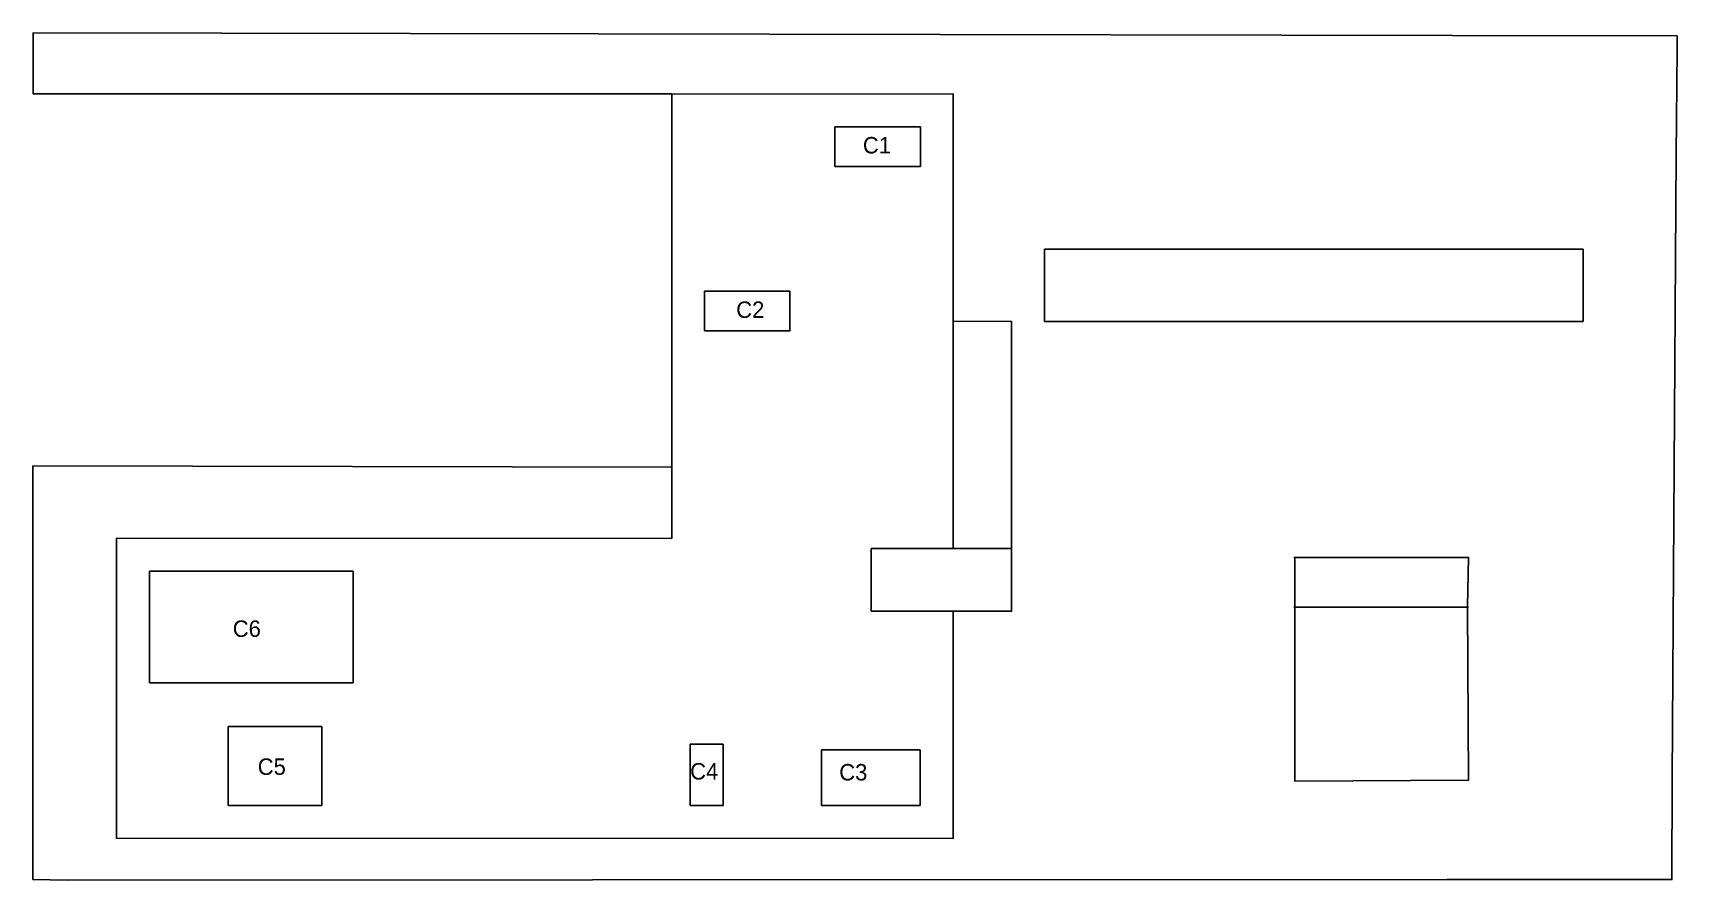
# Model space of a CAD drawing. Header units: metres. Extents: x 7334.2 to 7384.3, y 119699.8 to 119725.6.
import ezdxf

# ---------------------------------------------------------------- set-up
doc = ezdxf.new("R2010")
doc.units = ezdxf.units.M
doc.header["$LTSCALE"] = 25.4
for name, color, linetype in [('CONSTRUCCION', 6, 'CONTINUOUS'), ('Consumidores', 130, 'CONTINUOUS'), ('Deposito', 110, 'CONTINUOUS'), ('Nombres', 240, 'CONTINUOUS'), ('PARCELA', 7, 'CONTINUOUS')]:
    doc.layers.add(name, color=color, linetype=linetype)

msp = doc.modelspace()

# ---------------------------------------------------------------- linework, layer by layer
at = {"layer": 'CONSTRUCCION', "linetype": 'Continuous'}
msp.add_line((7372.605, 119708.124), (7377.91, 119708.124), dxfattribs=at)
at = {"layer": 'CONSTRUCCION'}
for points in [[(7362.237, 119708.001), (7362.234, 119701.09), (7336.777, 119701.097), (7336.781, 119710.222), (7353.675, 119710.217), (7353.674, 119712.38), (7353.674, 119712.711), (7353.674, 119714.605), (7353.678, 119723.729), (7362.24, 119723.727), (7362.24, 119716.816), (7362.238, 119709.908), (7359.743, 119709.908), (7359.743, 119708.003), (7362.237, 119708.001)], [(7362.238, 119709.908), (7362.24, 119716.816), (7364.016, 119716.814), (7364.014, 119709.906), (7362.238, 119709.908)], [(7362.237, 119708.001), (7359.743, 119708.003), (7359.743, 119709.908), (7362.238, 119709.908), (7364.014, 119709.906), (7364.013, 119708.002), (7362.237, 119708.001)]]:
    msp.add_lwpolyline(points, dxfattribs=at)
at = {"layer": 'CONSTRUCCION', "linetype": 'Continuous'}
msp.add_lwpolyline([(7372.596, 119709.636), (7377.91, 119709.636), (7377.888, 119708.146), (7377.91, 119702.861), (7372.635, 119702.831), (7372.635, 119708.124), (7372.635, 119709.636)], dxfattribs=at)
at = {"layer": 'Consumidores', "linetype": 'Continuous'}
for p, q in [((7358.64, 119721.527), (7358.64, 119722.727)), ((7358.64, 119722.727), (7361.24, 119722.727)), ((7361.24, 119722.727), (7361.24, 119721.527)), ((7361.24, 119721.527), (7358.64, 119721.527)), ((7354.667, 119716.529), (7354.667, 119717.729)), ((7354.667, 119717.729), (7357.267, 119717.729)), ((7357.267, 119717.729), (7357.267, 119716.529)), ((7357.267, 119716.529), (7354.667, 119716.529)), ((7337.781, 119709.222), (7343.981, 119709.222)), ((7337.781, 119705.822), (7337.781, 119709.222)), ((7343.981, 119709.222), (7343.981, 119705.822)), ((7343.981, 119705.822), (7337.781, 119705.822)), ((7340.178, 119704.497), (7340.177, 119702.097)), ((7343.028, 119704.496), (7340.178, 119704.497)), ((7343.027, 119702.096), (7343.028, 119704.496)), ((7354.234, 119702.091), (7354.234, 119703.961)), ((7354.234, 119703.961), (7355.234, 119703.961)), ((7355.234, 119703.961), (7355.234, 119702.091)), ((7358.234, 119702.091), (7358.234, 119703.791)), ((7358.234, 119703.791), (7361.234, 119703.791)), ((7361.234, 119703.791), (7361.234, 119702.091)), ((7340.177, 119702.097), (7343.027, 119702.096)), ((7355.234, 119702.091), (7354.234, 119702.091)), ((7361.234, 119702.091), (7358.234, 119702.091))]:
    msp.add_line(p, q, dxfattribs=at)
at = {"layer": 'Deposito', "linetype": 'Continuous'}
for p, q in [((7381.406, 119719.013), (7365.016, 119719.013)), ((7365.016, 119719.013), (7365.016, 119716.813)), ((7381.406, 119716.813), (7381.406, 119719.013)), ((7365.016, 119716.813), (7381.406, 119716.813))]:
    msp.add_line(p, q, dxfattribs=at)
at = {"layer": 'PARCELA'}
msp.add_lwpolyline([(7334.24, 119712.075), (7334.24, 119712.417), (7353.674, 119712.38), (7353.674, 119712.711), (7353.674, 119714.605), (7353.678, 119723.729), (7351.434, 119723.73), (7347.134, 119723.731), (7336.783, 119723.734), (7334.244, 119723.735), (7334.245, 119725.175), (7334.245, 119725.585), (7351.447, 119725.552), (7377.428, 119725.503), (7384.262, 119725.491), (7384.261, 119725.081), (7384.237, 119721.874), (7384.108, 119702.915), (7384.105, 119699.844), (7377.265, 119699.844), (7351.267, 119699.833), (7335.291, 119699.826), (7334.238, 119699.844), (7334.24, 119712.075)], dxfattribs=at)

# ---------------------------------------------------------------- texts
at = {"layer": 'Nombres', "linetype": 'Continuous', "char_height": 0.5, "width": 0.875, "attachment_point": 1}
for s, insert in [('C1', (7359.49, 119722.42)), ('C2', (7355.636, 119717.419)), ('C6', (7340.319, 119707.721)), ('C5', (7341.079, 119703.525)), ('C4', (7354.234, 119703.384))]:
    msp.add_mtext(s, dxfattribs=dict(at, insert=insert))
at = {"layer": 'Nombres', "linetype": 'Continuous', "insert": (7358.77, 119703.356), "char_height": 0.5, "attachment_point": 1}
msp.add_mtext_dynamic_manual_height_columns('C3', width=1.87826, gutter_width=0.0254, heights=[0], dxfattribs=at)

doc.saveas('drawing.dxf')
